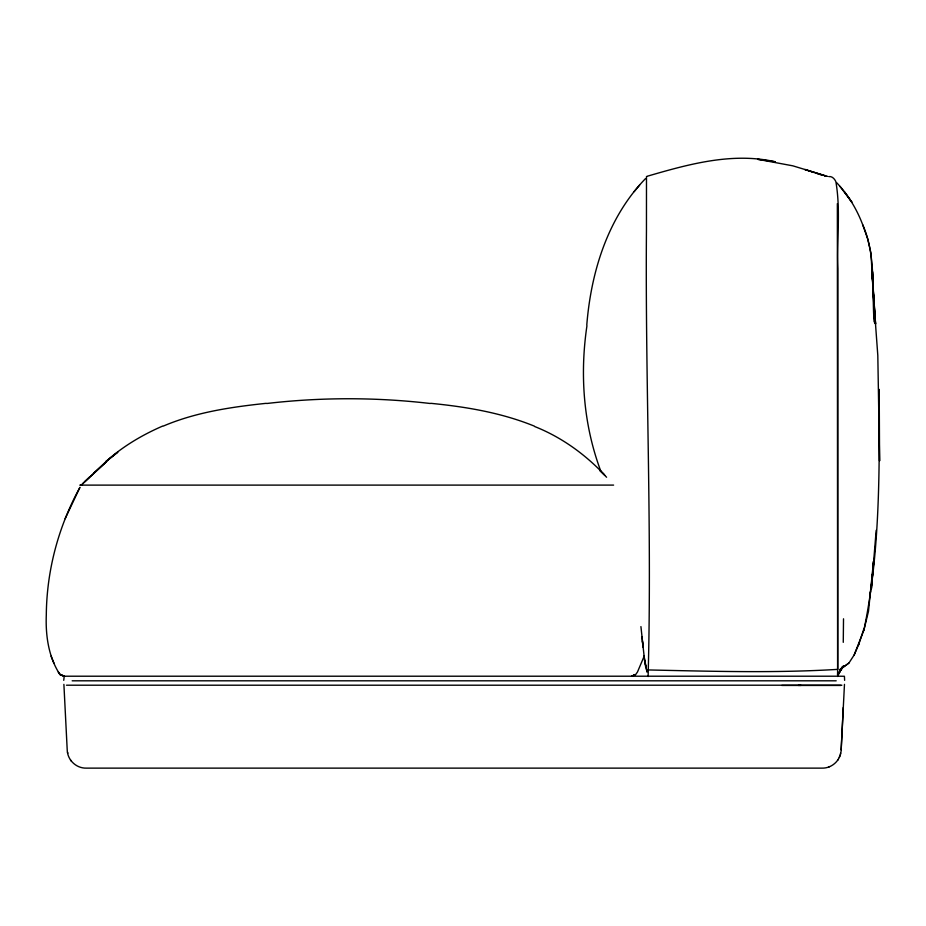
<?xml version="1.0" encoding="UTF-8"?>
<svg xmlns="http://www.w3.org/2000/svg" width="926" height="926" viewBox="0 0 926 926"><rect width="100%" height="100%" fill="white"/><g stroke="black" fill="none" stroke-linecap="round" stroke-linejoin="round"><path stroke-width="1.39" d="M837.359 203.627L837.602 676.466M837.775 669.521L837.903 268.737C836.641 239.765 840.854 210.283 835.854 181.623C834.615 178.915 832.104 176.033 828.816 176.588M843.262 642.343L843.517 618.799M648.107 676.35L648.107 675.644M648.107 676.524C652.124 527.936 645.167 379.336 646.452 230.736L646.487 176.507M837.602 675.795L837.66 673.364M63.894 684.36L67.204 749.782C67.378 760.026 76.256 768.476 86.488 768.129L821.871 768.129C832.115 768.476 840.993 760.026 841.167 749.782L844.466 684.36M841.167 749.782L843.273 707.452M841.294 668.665L848.91 663.062L854.166 654.96L863.877 630.212L868.495 611.241L873.507 561.376L871.435 588.508L876.181 530.309M863.877 630.212C880.348 551.271 879.457 469.725 879.202 389.406L879.584 460.928L877.813 355.503L872.778 286.875L873.507 296.424L872.72 288.229M870.972 588.681L872.512 574.34M872.813 571.469L873.889 561.434M870.035 594.156L870.509 591.413M840.31 754.401L840.577 753.313M858.518 645.133L863.75 629.229M836.19 676.212L64.218 676.212L63.744 680.344M839.998 755.454L839.245 757.433M65.144 518.664L79.949 487.354C58.465 526.419 46.705 570.289 46.3 614.922C45.49 635.502 48.511 657.124 59.97 674.568L63.72 676.293M644.16 656.187L637.482 671.987L635.664 674.568L633.326 675.714M854.166 654.96L858.888 644.021M838.389 674.383L842.822 666.257L838.157 674.441M842.081 668.121L842.544 667.426L839.419 671.582L842.544 667.403L838.157 674.591L840.113 670.841M837.845 760.084L838.354 759.239M839.87 671.246L842.544 667.426L839.419 671.582M645.561 178.544C607.815 217.471 591.101 271.688 586.806 324.713L586.91 325.964C579.711 374.88 583.449 424.907 600.881 471.38M634.113 191.659L639.611 185.107M842.567 666.963L840.993 668.722L844.072 665.921M93.711 473.209L106.131 461.53L117.834 452.12L105.958 461.518C122.718 446.471 142.234 434.907 162.849 425.983L163.184 426.134C195.699 412.267 230.968 407.058 265.866 403.366L267.128 403.458C321.172 397.185 375.887 397.185 429.93 403.458L431.192 403.366C466.31 406.838 501.498 412.753 534.348 426.134L534.777 426.573C561.075 437.003 584.468 453.798 603.926 474.216M84.717 481.751L106.571 461.565L82.194 484.182L89.232 477.237M844.118 665.979L839.951 669.695M848.91 663.062L839.928 669.498M59.97 674.568L58.303 671.987L60.202 674.568L64.195 676.212M828.62 766.948L829.615 766.601M66.475 685.205L841.884 685.205M824.973 176.137L825.795 176.033L804.914 169.504L814.104 172.514M647.1 176.287C688.365 164.284 732.223 151.98 775.328 161.795L757.595 159.284L792.853 165.835L827.636 176.403M648.339 669.949C711.226 671.292 774.379 673.179 837.197 669.405M81.743 485.143L80.099 485.12L613.602 485.097M781.764 685.437L840.901 685.448M837.254 676.212L844.419 676.269L844.628 680.344M63.871 676.293L64.496 676.293L60.966 674.568M72.17 680.807L836.19 680.807M798.27 685.414L801.083 685.414M80.145 485.131L80.793 485.143M816.732 173.382L822.624 175.35M604.782 475.223L599.608 470.2L606.588 477.237M836.641 182.677C848.135 194.773 856.839 209.195 862.719 224.786C876.181 255.321 871.736 289.514 874.121 321.866M839.951 186.381L851.874 202.157L844.5 191.856M70.526 760.084L71.07 760.883M51.08 656.187L53.997 663.271M862.719 224.786L867.708 238.873L870.996 253.261L874.838 323.255L872.5 271.607L873.149 294.121M646.985 671.732L644.531 660.018L640.931 626.601M646.95 671.894L644.056 656.129M67.552 752.178L67.783 753.313M644.531 660.099L645.735 667.414M642.389 641.012L643.061 647.1L641.926 636.718M871.829 275.948L872.06 278.68L871.817 275.948M635.132 674.568L631.59 676.293L635.132 674.568M875.568 323.95L872.072 273.066L875.568 323.95"/></g></svg>
